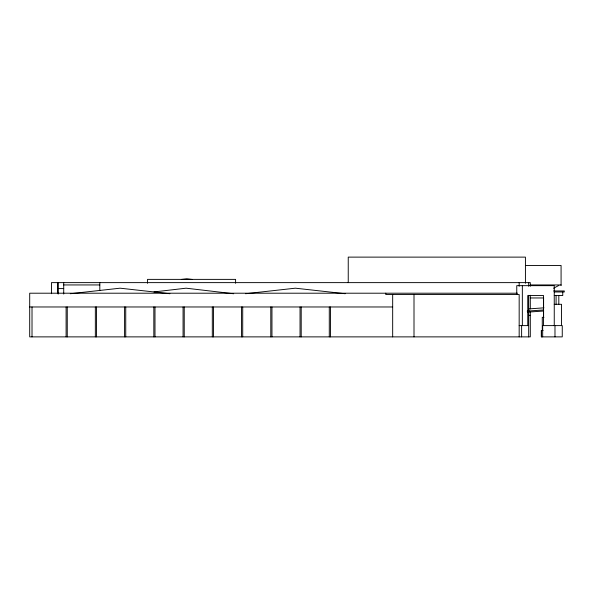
<?xml version="1.0" encoding="UTF-8"?>
<svg xmlns="http://www.w3.org/2000/svg" width="594" height="594" viewBox="0 0 594 594"><rect width="100%" height="100%" fill="white"/><g stroke="black" fill="none" stroke-linecap="round" stroke-linejoin="round"><path stroke-width="0.89" d="M553.578 288.231L558.917 285.41M153.972 291.936L186.085 288.187L233.68 293.755M181.319 279.432L186.813 278.801L192.285 279.447M70.3 293.726L120.107 288.187L169.914 293.726M245.552 293.726L295.359 288.187L345.173 293.726M543.918 307.841L528.682 308.91L528.823 310.989M527.19 311.1L543.599 309.957L543.599 317.322M527.509 312.154L543.599 311.026M525.43 265.466L561.078 265.466L561.078 285.647M63.721 284.942L99.807 284.942M530.301 284.942L561.078 284.942M58.249 288.595L63.721 288.595M553.601 290.956L564.3 290.956L564.3 291.973L554.254 291.973M517.485 293.206L29.7 293.206L29.7 336.88L530.301 336.88L530.301 311.687M554.254 295.537L562.748 295.537L562.748 291.973M530.301 297.965L543.651 297.965M554.254 304.306L561.53 304.306L561.53 325.609M29.7 306.972L392.671 306.972M528.467 315.317L530.301 315.317M543.941 317.322L542.277 317.322L542.277 330.442M519.171 325.609L528.682 325.609M543.109 330.442L541.32 330.442L541.32 336.88L562.258 336.88L562.258 325.609L542.678 325.609L542.678 336.88M558.813 295.537L558.813 304.306M556.088 295.537L556.088 304.306M554.982 325.609L554.982 336.88M554.254 325.609L554.254 285.655L516.758 285.655L516.758 294.535M543.599 297.965L543.599 308.108M543.547 325.609L543.547 295.537L527.754 295.537L527.754 325.609M541.431 330.442L541.431 336.88M530.301 286.256L530.301 282.625L51.463 282.625L51.463 293.711M530.301 295.285L530.301 308.962M528.682 282.625L528.682 286.249M528.682 295.315L528.682 336.88M525.43 283.249L525.43 257.12L348.24 257.12L348.24 282.625M522.349 285.655L522.349 325.609M521.621 325.609L521.621 336.88M519.171 282.625L519.171 286.278M519.171 336.88L519.171 294.535L385.773 294.535L385.773 293.206M414.003 294.535L414.003 336.88M392.671 294.535L392.671 336.88M330.442 306.972L330.442 336.88M329.284 306.972L329.284 336.88M301.203 306.972L301.203 336.88M300.044 306.972L300.044 336.88M271.955 306.972L271.955 336.88M270.797 306.972L270.797 336.88M242.716 306.972L242.716 336.88M241.558 306.972L241.558 336.88M235.588 283.293L235.588 279.38L147.542 279.38L147.542 283.293M213.476 306.972L213.476 336.88M212.31 306.972L212.31 336.88M184.229 306.972L184.229 336.88M183.071 306.972L183.071 336.88M154.989 306.972L154.989 336.88M153.831 306.972L153.831 336.88M125.742 306.972L125.742 336.88M124.584 306.972L124.584 336.88M99.807 282.625L99.807 290.451M96.503 306.972L96.503 336.88M95.344 306.972L95.344 336.88M67.263 306.972L67.263 336.88M66.105 306.972L66.105 336.88M63.721 282.625L63.721 294.06M58.249 282.625L58.249 294.06M57.633 282.625L57.633 293.711M32.017 306.972L32.017 336.88"/></g></svg>
